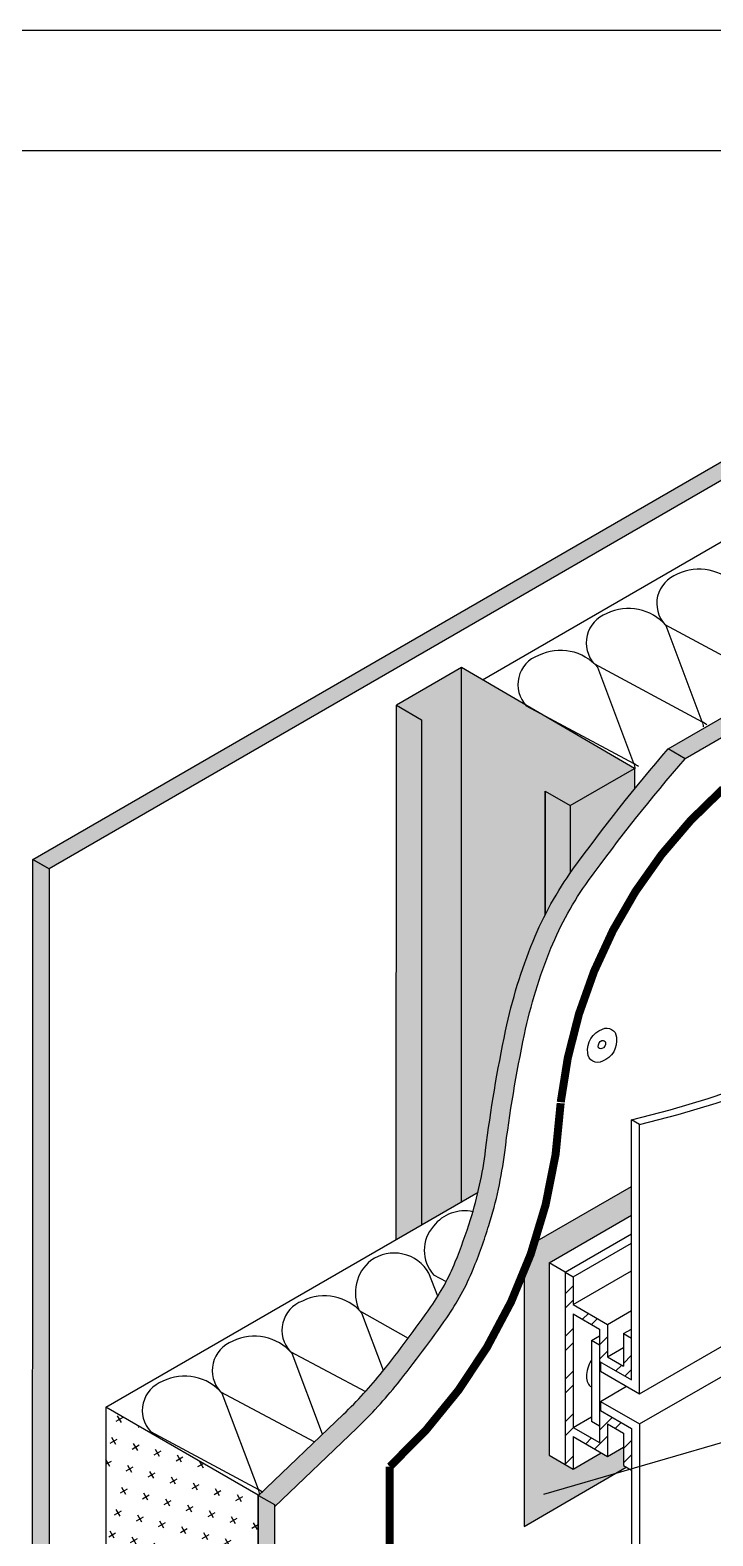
# Model space of a CAD drawing. Extents: x -35.1 to 51, y 0 to 66.
# Drawn here: x 14.28 to 22.79, y 47.25 to 66 of the extents above; entities that cross this region are included whole.
import ezdxf

# ---------------------------------------------------------------- set-up
doc = ezdxf.new("R2010")
doc.units = 0
doc.header["$LTSCALE"] = 1.5
doc.header["$MEASUREMENT"] = 0
doc.linetypes.add('CENTER', pattern=[2, 1.25, -0.25, 0.25, -0.25])
doc.linetypes.add('DASHED', pattern=[0.75, 0.5, -0.25])
doc.layers.get('DEFPOINTS').update_dxf_attribs({"linetype": 'CONTINUOUS'})
for name, color, linetype in [('8X11-TTB$0$B', 7, 'CONTINUOUS'), ('CLADDING', 252, 'CONTINUOUS'), ('DUPONT_FLASHING', 253, 'CENTER'), ('FASTENING', 7, 'CONTINUOUS'), ('INSULATION', 40, 'CONTINUOUS'), ('STRUCTURE', 252, 'CONTINUOUS'), ('STRUCTURE_SHADING', 254, 'CONTINUOUS'), ('TEXT', 7, 'CONTINUOUS'), ('TYVEK', 160, 'DASHED')]:
    doc.layers.add(name, color=color, linetype=linetype)
doc.styles.add('DETAILS', font='sanss___.ttf', dxfattribs={"height": 1})
doc.dimstyles.new('TYVEKDETAILS', dxfattribs={"dimscale": 6, "dimtxt": 1.5, "dimasz": 0.1, "dimexe": 0.75, "dimexo": 0.75, "dimgap": 0.75, "dimtad": 0, "dimtih": 1, "dimtoh": 1, "dimdec": 4, "dimzin": 0, "dimtxsty": 'DETAILS', "dimcen": 0.0625, "dimazin": 3, "dimtfac": 1, "dimtdec": 4, "dimtofl": 0, "dimtmove": 0, "dimatfit": 3, "dimtolj": 1, "dimtzin": 0})

msp = doc.modelspace()

# ---------------------------------------------------------------- hatches: boundary and pattern name
at = {"layer": 'CLADDING'}
h = msp.add_hatch(dxfattribs=at)
h.set_pattern_fill('ANSI32', color=256, style=0)
h.set_pattern_definition([(45, (51.11889159585327, 5.127667700582101), (-0.2651650429449553, 0.2651650429449554), []), (45, (51.29566829085327, 5.127667700582101), (-0.2651650429449553, 0.2651650429449554), [])])
h.paths.add_polyline_path([(21.0477343945398, 50.1305974756447), (21.04773439453979, 50.4762765182607), (20.9477343945398, 50.53401154517966), (20.9477343945398, 48.14121007860715), (21.0477343945398, 48.08347505168819), (21.04773439453981, 48.48688912122314), (21.37434480077087, 48.29832051526551), (21.47434480077087, 48.24058548834655), (21.47434480077088, 48.64399955788149), (21.67434480077086, 48.52852950404358), (21.67434480077087, 48.12511543450864), (21.77434480077091, 48.06738040758965), (21.77434480077092, 48.58626453096252), (21.67434480077087, 48.64399955788148), (21.37434480077086, 48.81720463863838), (21.37434480077085, 48.6154976038709), (21.37434480077087, 48.41379056910342), (21.04773439453979, 48.60235917506106), (21.04773439453981, 50.01512742180679), (21.37434480077086, 49.82655881584916), (21.37434480077087, 49.42314474631423), (21.46103959765533, 49.37309148199564), (21.77434480077087, 49.19220463863838), (21.77434480077087, 49.71108876201125), (21.67434480077087, 49.7688237889302), (21.67434480077086, 49.36540971939525), (21.47434480077087, 49.48087977323318), (21.47434480077087, 49.88429384276811)])
at = {"layer": 'DUPONT_FLASHING'}
msp.add_hatch(color=256, dxfattribs=at).paths.add_polyline_path([(20.7477343945398, 50.6494815990176), (21.77434480077087, 51.24219539340798), (21.77434480077087, 51.60303931165152), (20.56924892977988, 50.90727688613554, -0.01494554523145892), (20.4352343945398, 50.53793971597294), (20.43523439453978, 47.36900409356603), (21.70960122700116, 48.10476012733391), (21.67434480077087, 48.12511543450862), (21.67434480077087, 48.35605554218447), (21.47434480077088, 48.24058548834655), (21.39710122700113, 48.28518208645568), (21.0477343945398, 48.08347505168819), (20.74773439453978, 48.25668013244507)])
at = {"layer": 'INSULATION', "linetype": 'CONTINUOUS'}
h = msp.add_hatch(dxfattribs=at)
h.set_pattern_fill('CROSS', color=256, scale=0.8, angle=30, style=0)
h.set_pattern_definition([(30, (51.11889159585327, 5.127667700582101), (0.07320508075688777, 0.2732050807568878), [0.1, -0.3]), (120, (51.18719286604249, 5.109366430392875), (-0.2732050807568877, 0.07320508075688778), [0.09999999999999987, -0.2999999999999995])])
h.paths.add_polyline_path([(17.12206969725787, 47.75699040818015), (15.22279292444846, 48.85353836422727), (15.22279292444846, 42.90844728834617), (16.68717941367533, 42.06298335459341), (16.68717941367534, 42.35763638324736), (17.12206969725788, 42.60872040554165)])
at = {"layer": 'STRUCTURE'}
h = msp.add_hatch(dxfattribs=at)
h.set_pattern_fill('AR-SAND', color=256, scale=0.25, style=0)
h.set_pattern_definition([(37.50000000000001, (47.89587072176957, 4.287642047206894), (-0.01574833952740204, 0.4817059422532897), [0, -0.38, 0, -0.425, 0, -0.40625]), (7.499999999999999, (47.89587072176957, 4.287642047206894), (0.4424441763169318, 0.7055365163074351), [0, -0.205, 0, -0.3425, 0, -0.13125]), (327.5, (47.58837072176956, 4.287642047206894), (0.7785354654378738, 0.001414763384241124), [0, -0.125, 0, -0.45, 0, -0.5875]), (317.5, (47.58837072176956, 4.287642047206894), (0.7515316511430733, 0.2194188912335623), [0, -0.0625, 0, -0.295, 0, -0.3375])])
h.paths.add_polyline_path([(14.51487043894377, 55.5555106605512), (14.31487043894384, 55.6709807143891), (14.31120351032485, 42.97940671063481), (14.3419605220408, 42.96164914164115), (14.51487043894377, 43.06147872871063)])
h.paths.add_polyline_path([(27.57394126042265, 63.09516871469814), (27.36643050489903, 63.2063024318122), (14.31487043894402, 55.67098071438898), (14.51487043894402, 55.55551066055106)])
h.paths.add_polyline_path([(14.51487043894377, 43.06147872871062), (14.34196052204081, 42.96164914164114), (14.51487043894377, 42.86181955457167)])
h = msp.add_hatch(dxfattribs=at)
h.set_pattern_fill('AR-SAND', color=256, scale=0.25, style=0)
h.set_pattern_definition([(37.50000000000001, (46.34556892320298, 4.038033231289056), (-0.01574833952740204, 0.4817059422532897), [0, -0.38, 0, -0.425, 0, -0.40625]), (7.499999999999999, (46.34556892320298, 4.038033231289056), (0.4424441763169318, 0.7055365163074351), [0, -0.205, 0, -0.3425, 0, -0.13125]), (327.5, (46.03806892320297, 4.038033231289056), (0.7785354654378738, 0.001414763384241124), [0, -0.125, 0, -0.45, 0, -0.5875]), (317.5, (46.03806892320297, 4.038033231289056), (0.7515316511430733, 0.2194188912335623), [0, -0.0625, 0, -0.295, 0, -0.3375])])
h.paths.add_polyline_path([(30.33900620210974, 61.4987577262883), (30.1314954465861, 61.60989144340237), (22.23145587761917, 57.04880147164983), (22.43145587761918, 56.93333141781191)])
h.paths.add_polyline_path([(22.44316714216145, 56.92656991607587), (22.23145587761918, 57.04880147164983, 0.02202440919495274), (21.04496469685716, 55.55075624551659, 0.06029966926027795), (20.54774148326066, 54.65791949024783, 0.04506024657636597), (20.20524624103815, 53.54129657285592, 0.02073115222964359), (19.95605037722982, 52.05482798809773, -0.04479910819463411), (19.76762247560304, 51.18855896233536, -0.02091384948871538), (19.57800308110922, 50.66181313652826, -0.05565526587535707), (19.27454699041663, 50.10443126246188, -0.01612494577826618), (18.67005764804299, 49.29592088339651, -0.03370422444087551), (18.18441885970285, 48.76579624893372), (17.12501923578502, 47.75528749131752), (17.32501923578496, 47.63981743747966), (17.32501923578496, 47.614385682738), (18.3500698690029, 48.59213064175177, 0.03370422444086479), (18.85754008812356, 49.14608652598329, 0.01612494577826873), (19.47129639721117, 49.96699156322615, 0.05565526587535749), (19.8002211982023, 50.57115383785676, 0.02091384948871565), (19.99663790148812, 51.1167819833889, 0.04479910819463601), (20.19418851467002, 52.02499130771073, -0.02073115222964427), (20.44009529721033, 53.49184032132957, -0.04506024657635373), (20.7699313059388, 54.56719086908421, -0.06032015627787331), (21.23928441345917, 55.40990184731901, -0.02256722528568807)])
h.paths.add_polyline_path([(17.32501923578497, 47.63981743747964), (17.12501923578502, 47.75528749131752), (17.12319222868131, 44.56739401614875), (17.32501923578497, 44.68391889302978)])
h.paths.add_polyline_path([(17.32501923578497, 44.68391889302979), (17.12319222868131, 44.56739401614876), (17.12185772440921, 42.23885492453498), (17.32501923578496, 42.35615027781675)])
h.paths.add_polyline_path([(17.32501923578497, 42.35615027781675), (17.1218577244092, 42.23885492453498), (17.12135230716605, 41.35696654631567), (17.32501923578497, 41.23937939025252)])
at = {"layer": 'STRUCTURE_SHADING', "linetype": 'CONTINUOUS'}
h = msp.add_hatch(color=256, dxfattribs=at)
h.paths.add_polyline_path([(21.81313737258814, 56.55106794942927), (21.81313737258811, 56.80728517016738), (21.01062700090858, 56.34395559105077), (21.01062700090859, 55.5028253410508, -0.003466417003296089), (21.04496469685746, 55.55075624551699, -0.0145318782836745)])
h.paths.add_polyline_path([(21.01062700090859, 56.34395559105077), (20.69812700090862, 56.52437755017245), (20.69812700090862, 54.98574531576612, -0.03556474674277812), (21.01062700090859, 55.50282534105082)], flags=17)
h.paths.add_polyline_path([(18.84175174450506, 50.94294521317307), (19.15806349144754, 51.12556788541813), (19.15806349144754, 57.41353363192898), (18.84556349144764, 57.59395559105068)])
h.paths.add_polyline_path([(19.15806349144754, 51.12556788541813), (19.65746230749547, 51.41389592629638), (19.65746230749547, 58.06270559105074), (18.84556349144762, 57.59395559105069), (19.15806349144754, 57.41353363192898)])
edge = h.paths.add_edge_path()
edge.add_line((19.65746230749547, 51.4138959262964), (19.86182919278291, 51.53188720253054))
edge.add_arc((15.03735166971057, 52.67109904334985), 4.957155130605982, 346.7140188359568, 352.8585404330851)
edge.add_arc((37.99848655602571, 49.79426440321563), 18.18349941532756, 168.1079908111022, 172.8585404330861, ccw=False)
edge.add_arc((26.55908152009187, 52.20325893779087), 6.493193934128114, 157.7879239327835, 168.1079908111019, ccw=False)
edge.add_arc((24.48455887541791, 53.05036605032482), 4.252382772211374, 152.9529638721167, 157.7879239327848, ccw=False)
edge.add_line((20.69724420815406, 54.98401722169161), (20.69812700090869, 56.52437755017242))
edge.add_line((20.69812700090869, 56.52437755017242), (21.01062700090859, 56.34395559105076))
edge.add_line((21.01062700090859, 56.34395559105077), (21.81313737255142, 56.80728517014621))
edge.add_line((21.81313737255142, 56.80728517014621), (20.63898406961566, 57.49108768643117))
edge.add_line((20.63898406961566, 57.49108768643116), (20.46147741365908, 57.58605396273813))
edge.add_arc((20.74639536147301, 57.84869934006716), 0.3875059112049803, 219.3329686408438, 222.6707329801326, ccw=False)
edge.add_line((20.44666898379641, 57.60308800127419), (19.65746230749547, 58.06270559105073))
edge.add_line((19.65746230749547, 58.06270559105074), (19.65746230749547, 51.4138959262964))

# ---------------------------------------------------------------- linework, layer by layer
at = {"layer": '8X11-TTB$0$B', "color": 7}
msp.add_line((1.499999999999979, 64.50000000000001), (49.5, 64.50000000000003), dxfattribs=at)
at = {"layer": 'CLADDING'}
for p, q in [((21.87434480077087, 49.01899955788151), (31.27240530314335, 54.44497231878663)), ((21.87434480077087, 48.64399955788148), (31.27240530314336, 54.06997231878662)), ((21.77434480077087, 49.19220463863838), (21.77434480077087, 52.4316069743729)), ((21.87434480077087, 52.37387194745396), (21.77434480077087, 52.43160697437292)), ((21.87434480077087, 49.01899955788151), (21.87434480077087, 52.37387194745396)), ((20.7477343945398, 50.6494815990176), (21.77434480077091, 51.242195393408)), ((20.9477343945398, 50.53401154517966), (21.77434480077087, 51.01125528573211)), ((21.0477343945398, 50.47627651826068), (21.77434480077087, 50.89578523189417)), ((20.7477343945398, 50.6494815990176), (20.74773439453978, 48.25668013244508)), ((20.9477343945398, 50.53401154517966), (20.7477343945398, 50.6494815990176)), ((20.9477343945398, 50.53401154517966), (20.9477343945398, 48.14121007860715)), ((20.9477343945398, 50.53401154517966), (21.0477343945398, 50.4762765182607)), ((21.0477343945398, 50.1305974756447), (21.77434480077089, 50.55010618927822)), ((21.0477343945398, 50.47627651826068), (21.0477343945398, 50.1305974756447)), ((21.0477343945398, 50.1305974756447), (21.47434480077087, 49.88429384276811)), ((21.0477343945398, 50.01512742180679), (21.37434480077086, 49.82655881584916)), ((21.04773439453981, 50.01512742180677), (21.04773439453979, 48.60235917506106)), ((21.47434480077087, 49.88429384276811), (21.77434480077088, 50.05749892352501)), ((21.47434480077087, 49.88429384276811), (21.47434480077087, 49.48087977323318)), ((21.27434480077085, 49.68258680800067), (21.37434480077086, 49.74032183491963)), ((21.37434480077086, 49.82655881584916), (21.37434480077087, 49.42314474631423)), ((21.67434480077087, 49.7688237889302), (21.77434480077088, 49.82655881584916)), ((21.67434480077087, 49.7688237889302), (21.67434480077086, 49.36540971939525)), ((21.67434480077087, 49.7688237889302), (21.77434480077088, 49.71108876201124)), ((21.27434480077085, 49.68258680800067), (21.27434480077087, 48.67323263078985)), ((21.37434480077087, 49.62485178108171), (21.27434480077085, 49.68258680800067)), ((21.37434480077087, 49.62485178108171), (21.37434480077085, 48.6154976038709)), ((21.47434480077087, 49.48087977323318), (21.67434480077086, 49.5963498270711)), ((21.37434480077087, 49.42314474631423), (21.46103959765533, 49.37309148199564)), ((21.38631204759912, 49.41623545313647), (21.38631204759913, 49.30076539929852)), ((21.46103959765533, 49.37309148199564), (21.77434480077087, 49.19220463863838)), ((21.47434480077087, 49.48087977323318), (21.67434480077086, 49.36540971939525)), ((21.38631204759913, 49.30076539929852), (21.87434480077087, 49.01899955788151)), ((21.38631204759918, 48.92576539929852), (21.71107157401835, 49.11326539929852)), ((21.37434480077087, 48.81720463863837), (21.37434480077087, 48.41379056910342)), ((21.37434480077087, 48.81720463863837), (21.67434480077087, 48.64399955788148)), ((21.38631204759918, 48.92576539929852), (21.87434480077087, 48.64399955788149)), ((21.38631204759918, 48.92576539929852), (21.3863120475992, 48.81029534546057)), ((21.3863120475992, 48.81029534546057), (21.77434480077093, 48.5862645309625)), ((21.04773439453979, 48.60235917506106), (21.27434480077087, 48.73319275409973)), ((21.04773439453979, 48.60235917506106), (21.37434480077087, 48.41379056910342)), ((21.37434480077085, 48.6154976038709), (21.27434480077087, 48.67323263078985)), ((21.47434480077088, 48.64399955788149), (21.67434480077087, 48.52852950404358)), ((21.47434480077088, 48.64399955788149), (21.47434480077087, 48.24058548834655)), ((21.67434480077087, 48.64399955788148), (21.77434480077088, 48.58626453096253)), ((21.77434480077097, 48.58626453096247), (21.77434480077083, 39.47894861553956)), ((21.87434480077088, 48.64399955788148), (21.87434480077083, 39.30574353478269)), ((21.04773439453981, 48.48688912122314), (21.04773439453981, 48.08347505168819)), ((21.04773439453981, 48.48688912122314), (21.37434480077087, 48.29832051526551)), ((21.67434480077087, 48.52852950404358), (21.67434480077087, 48.12511543450862)), ((20.74773439453978, 48.25668013244508), (21.04773439453981, 48.08347505168819)), ((21.04773439453981, 48.08347505168819), (21.39710122700114, 48.28518208645567)), ((21.37434480077087, 48.29832051526551), (21.47434480077087, 48.24058548834655)), ((21.47434480077087, 48.24058548834655), (21.67434480077087, 48.35605554218447)), ((21.67434480077087, 48.12511543450862), (21.77434480077092, 48.06738040758965))]:
    msp.add_line(p, q, dxfattribs=at)
for centre in [(18.55127755104372, 65.80065514307083), (18.65127755104373, 65.74292011615188)]:
    msp.add_arc(centre, 13.75207662257699, 283.5544595719458, 316.4455404280545, dxfattribs=at)
msp.add_ellipse((21.41275322067459, 49.35275976478382), major_axis=(-0.1416839832399485, -0.245403857590334), ratio=0.5773502691896194, start_param=4.689529459374473, end_param=6.306044828189833, dxfattribs=at)
at = {"layer": 'DEFPOINTS'}
msp.add_line((-1.06581410364015e-14, 66.00000000000001), (51, 66.00000000000001), dxfattribs=at)
at = {"layer": 'FASTENING'}
for points in [[(21.41258521204637, 53.56069908830293, -0.546252201092799), (21.58579029280326, 53.46069908830292, -0.3537160203436517), (21.41258521204637, 53.16069908830293, -0.5560120530374328), (21.22867322474589, 53.26216098629909, -0.3458248453514607), (21.41258521204637, 53.56069908830293, -1.000000000000007)], [(21.40562065192385, 53.41761636051812, -0.546252201092799), (21.44892192211308, 53.39261636051813, -0.3537160203436517), (21.40562065192385, 53.31761636051812, -0.5560120530374328), (21.35964265509873, 53.34298183501716, -0.3458248453514607), (21.40562065192385, 53.41761636051812, -1.000000000000007)]]:
    msp.add_lwpolyline(points, format="xyb", dxfattribs=at)
at = {"layer": 'INSULATION'}
for p, q in [((17.12206969725787, 47.75699040818015), (15.22279292444846, 48.85353836422727)), ((15.22279292444846, 48.85353836422727), (15.22279292444846, 42.90844728834619)), ((17.12206969725787, 42.60872040554165), (17.12206969725787, 47.75699040818015))]:
    msp.add_line(p, q, dxfattribs=at)
for points in [[(19.91757395767287, 57.91122196411579), (25.94402271204054, 61.39059377470736)], [(15.22279292444846, 48.85353836422727), (19.8618291927829, 51.53188720253053)]]:
    msp.add_lwpolyline(points, dxfattribs=at)
for points in [[(23.5926581993808, 57.84063064357994, -0.02638599692185849), (23.53496842516128, 57.87863800935283), (23.08538469835528, 59.0734911659744, 0.3427013915771003), (22.34507898498694, 59.22483501433855, 0.5367475441717707), (22.19124867066056, 58.5975297083562), (23.53496842516128, 57.87863800935283, -0.03202871412555263), (23.54709147629701, 57.81432268374133, -0.03202871412555263)], [(22.71354564060278, 57.35085365272122, -0.02638599692185849), (22.65585586638327, 57.38886101849412), (22.20627213957727, 58.58371417511567, 0.3427013915771003), (21.46596642620893, 58.73505802347982, 0.5367475441717707), (21.31213611188255, 58.10775271749748), (22.65585586638327, 57.38886101849412, -0.03202871412555263), (22.667978917519, 57.32454569288262, -0.03202871412555263)], [(21.86288694237932, 56.82915489796188, -0.02638599692185849), (21.80519716815981, 56.86716226373478), (21.3556134413538, 58.06201542035632, 0.3427013915771003), (20.61530772798546, 58.21335926872047, 0.5367475441717707), (20.46147741365908, 57.58605396273814), (21.80519716815981, 56.86716226373478, -0.03202871412555263), (21.81732021929554, 56.80284693812326, -0.03202871412555263)], [(19.79740680093859, 51.28716908249101, 0.2869780379893199), (19.30692838415443, 51.10912296927962, 0.3833368431207439), (19.30692838415443, 50.50303321318336), (19.46517358228943, 50.41853973772937)], [(19.36069709426679, 50.23524926208524), (19.24979292791019, 50.521859730298, 0.4411467991369616), (18.52622076331835, 50.68026964568839, 0.3448708299361884), (18.38127733412357, 50.05754442474566), (18.99033764861714, 49.71072590332393)], [(18.68282663493076, 49.31191970113253), (18.41492739261881, 50.02391223166084, 0.3427013915771003), (17.67462167925047, 50.17525608002499, 0.5367475441717707), (17.52079136492409, 49.54795077404265), (18.45793610586894, 49.04657720059226)], [(17.92374453667108, 48.51715194100473), (17.54564210481682, 49.52203013674578, 0.3427013915771003), (16.80533639144848, 49.67337398510993, 0.5367475441717707), (16.6515060771221, 49.04606867912759), (17.82183217700549, 48.41994279572436)], [(17.18147453147987, 47.79198152052317, -0.02638599692185849), (17.12378475726036, 47.82998888629607), (16.67420103045435, 49.02484204291762, 0.3427013915771003), (15.93389531708602, 49.17618589128177, 0.5367475441717707), (15.78006500275964, 48.54888058529944), (17.12378475726036, 47.82998888629607, -0.03202871412555263), (17.13590780839609, 47.76567356068455, -0.03202871412555263)]]:
    msp.add_lwpolyline(points, format="xyb", dxfattribs=at)
at = {"layer": 'STRUCTURE'}
for p, q in [((19.65746230749547, 58.06270559105074), (18.84556349144764, 57.59395559105068)), ((19.65746230749547, 58.06270559105074), (18.84556349144764, 57.59395559105068)), ((19.65746230749547, 51.4138959262964), (19.65746230749547, 58.06270559105074)), ((21.81313737255143, 56.80728517014621), (19.65746230749547, 58.06270559105074)), ((18.84175174450506, 50.94294521317307), (18.84556349144764, 57.59395559105068)), ((18.84556349144764, 57.59395559105068), (19.15806349144754, 57.41353363192898)), ((18.84556349144764, 57.59395559105068), (19.15806349144754, 57.41353363192898)), ((19.15806349144754, 57.41353363192898), (19.15806349144754, 51.12556788541814)), ((21.01062700090859, 56.34395559105077), (21.81313737255143, 56.80728517014621)), ((21.81313737258811, 56.80728517016815), (21.81313737258814, 56.55106794942927)), ((20.69812700090862, 56.5243775501725), (21.01062700090859, 56.34395559105077)), ((20.69812700090862, 56.5243775501725), (20.69812700090862, 54.98574531576612))]:
    msp.add_line(p, q, dxfattribs=at)
at = {"layer": 'STRUCTURE', "color": 7}
for p, q in [((20.56924892977988, 50.90727688613554), (21.77434480077087, 51.60303931165151)), ((20.4352343945398, 50.53793971597293), (20.43523439453979, 47.36900409356603)), ((20.43523439453979, 47.36900409356603), (21.70960122700116, 48.10476012733391))]:
    msp.add_line(p, q, dxfattribs=at)
at = {"layer": 'STRUCTURE'}
msp.add_lwpolyline([(14.51487043894404, 55.55551066055106), (14.31487043894403, 55.67098071438898), (27.36643050489902, 63.2063024318122), (27.57394126042266, 63.09516871469813), (14.51487043894378, 55.5555106605509)], close=True, dxfattribs=at)
for points in [[(22.44316714216146, 56.92656991607587), (22.23145587761918, 57.04880147164983), (30.13149544658609, 61.60989144340237), (30.35071746665309, 61.49199622455163), (22.44316714216146, 56.92656991607587)], [(20.69724420815406, 54.98401722169161), (20.69812700090869, 56.52437755017241), (21.01062700090859, 56.34395559105077), (21.01062700090859, 55.5028253410508)], [(14.31120351032485, 42.97940671063481), (14.31487043894384, 55.6709807143891), (14.51487043894377, 55.55551066055121), (14.51487043894377, 42.86181955457167)], [(17.12135230716605, 41.35696654631565), (17.12501923578502, 47.75528749131752), (17.32501923578497, 47.63981743747964), (17.32501923578497, 41.23937939025252)]]:
    msp.add_lwpolyline(points, dxfattribs=at)
for points in [[(17.12501923578502, 47.75528749131752), (18.18441885970285, 48.76579624893372, 0.03370422444086486), (18.67005764804285, 49.29592088339634, 0.01612494577826863), (19.2745469904166, 50.10443126246181, 0.05565526587535737), (19.57800308110919, 50.6618131365282, 0.02091384948871555), (19.76762247560302, 51.18855896233529, 0.04479910819463596), (19.95605037722982, 52.05482798809771, -0.02073115222964429), (20.20524624103815, 53.54129657285593, -0.04506024657635389), (20.54774148326055, 54.65791949024756, -0.06029966926032423), (21.04496469685746, 55.55075624551699, -0.02202440919494416), (22.23145587761901, 57.04880147164965)], [(17.32501923578497, 47.614385682738), (18.3500698690029, 48.59213064175177, 0.03370422444086479), (18.85754008812356, 49.14608652598329, 0.01612494577826873), (19.47129639721117, 49.96699156322615, 0.0556552658753575), (19.8002211982023, 50.57115383785676, 0.02091384948871565), (19.99663790148812, 51.1167819833889, 0.04479910819463601), (20.19418851467002, 52.02499130771073, -0.02073115222964426), (20.44009529721033, 53.49184032132957, -0.04506024657635373), (20.7699313059388, 54.56719086908421, -0.06032015627787334), (21.23928441345917, 55.40990184731901, -0.02256722528568795), (22.44316714216144, 56.92656991607587)]]:
    msp.add_lwpolyline(points, format="xyb", dxfattribs=at)
at = {"layer": 'TYVEK', "const_width": 0.1}
for points in [[(22.91377572424619, 56.55088549350484, 0.1848847346174926), (20.89219386788412, 52.65117114015334, 0.1848847346174926)], [(20.89117197981813, 52.63859121361444, -0.1976340344717614), (18.76209947316401, 48.11303849690447)]]:
    msp.add_lwpolyline(points, format="xyb", dxfattribs=at)
msp.add_lwpolyline([(18.762099473164, 48.11303849690447), (18.762099473164, 38.98299058048027), (19.29692919142422, 39.29177466228842)], dxfattribs=at)

# ---------------------------------------------------------------- leaders
at = {"layer": 'TEXT'}
msp.add_leader([(20.68189598099487, 47.77194283528195), (34.13118033755133, 51.68031762167261), (35.51198579427843, 51.68031762167261)], dimstyle='TYVEKDETAILS', override={"dimgap": 0.75, "dimtad": 0, "dimfxl": 3}, dxfattribs=at)

doc.saveas('drawing.dxf')
